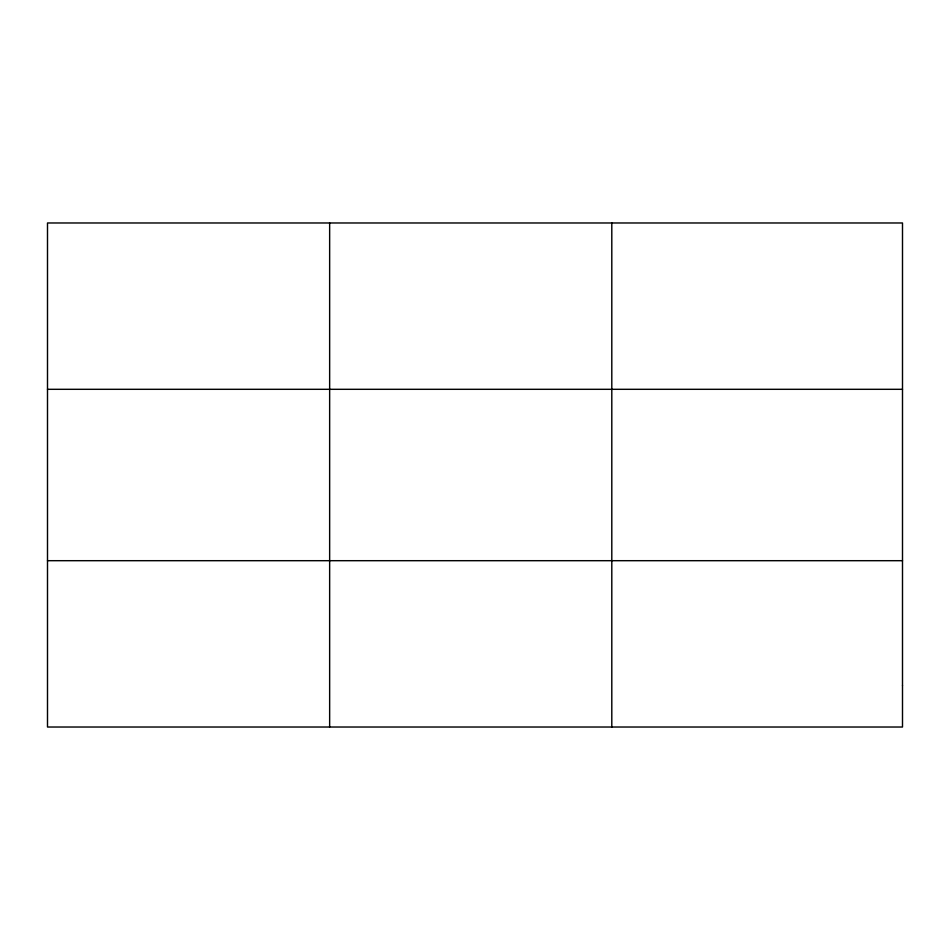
<?xml version="1.0" encoding="UTF-8"?>
<svg xmlns="http://www.w3.org/2000/svg" width="950" height="950" viewBox="0 0 950 950"><rect width="100%" height="100%" fill="white"/><g stroke="black" fill="none" stroke-linecap="round" stroke-linejoin="round"><path stroke-width="1.43" d="M329.65 222.977L329.65 727.023M611.8 222.977L611.8 727.023M47.5 389.31L902.5 389.31M47.5 560.69L902.5 560.69M902.5 685.437L902.5 727.023L47.5 727.023L47.5 222.977L902.5 222.977L902.5 685.437"/></g></svg>
